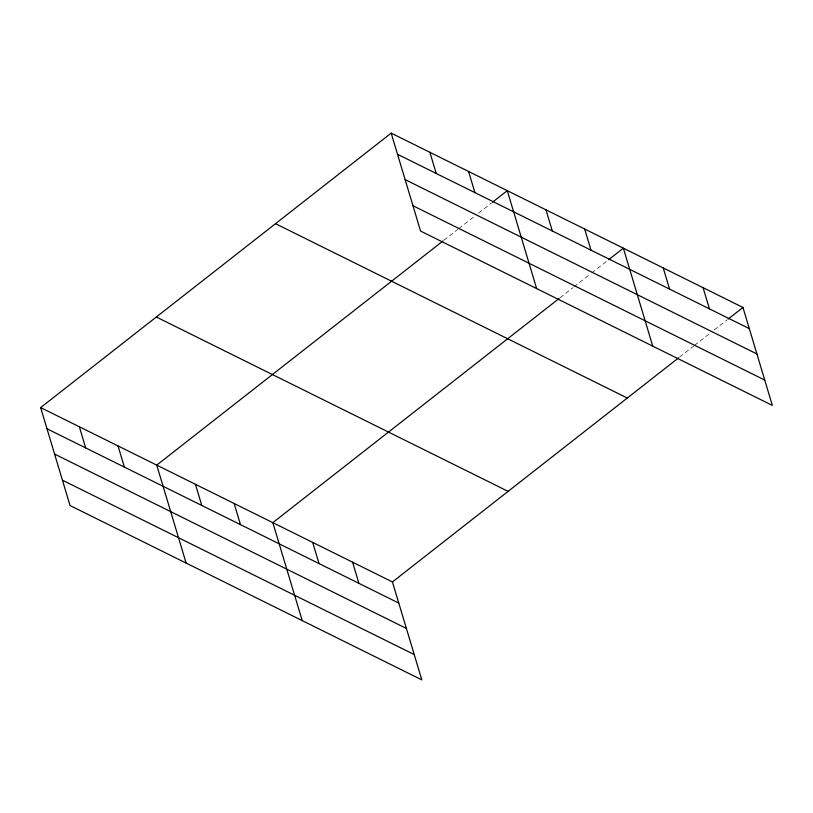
<?xml version="1.0" encoding="UTF-8"?>
<svg xmlns="http://www.w3.org/2000/svg" width="813" height="813" viewBox="0 0 813 813"><rect width="100%" height="100%" fill="white"/><g stroke="black" fill="none" stroke-linecap="round" stroke-linejoin="round"><path stroke-width="0.61" stroke-dasharray="4.07 3.05" d="M443.989 240.191L457.831 229.357M458.827 228.585L474.64 216.197M478.593 213.097L491.448 203.037M560.086 297.731L572.931 287.66M573.927 286.887L590.726 273.727M591.722 272.955L607.535 260.567M679.688 356.998L693.53 346.165M694.515 345.393L710.338 333.005M714.292 329.905L727.147 319.844"/><path stroke-width="1.22" d="M40.65 407.587L392.435 581.935L421.825 679.881L70.04 505.544L40.65 407.587L391.175 133.119L742.96 307.456L772.35 405.413L420.565 231.065L391.175 133.119M443.004 240.963L156.736 465.127L186.126 563.074M492.434 202.264L507.271 190.649L536.651 288.605M559.09 298.503L272.822 522.657L302.212 620.614M608.53 259.794L623.358 248.178L652.748 346.135M392.435 581.935L678.703 357.781M728.133 319.072L742.96 307.456M397.527 154.277L749.312 328.615M405.128 179.622L756.913 353.96M412.963 205.73L764.748 380.067M275.505 223.687L627.29 398.035M156.33 317.009L508.105 491.357M47.002 428.756L398.787 603.094M54.603 454.091L406.388 628.439M62.438 480.198L414.213 654.546M703.093 287.7L709.444 308.859M663.225 267.934L669.577 289.103M584.659 229.002L591.01 250.16M545.96 209.825L552.312 230.983M468.573 171.472L474.924 192.63M429.874 152.295L436.225 173.454M352.568 562.169L358.909 583.338M312.7 542.413L319.042 563.582M234.134 503.481L240.475 524.639M195.435 484.304L201.787 505.462M118.037 445.951L124.389 467.109M79.349 426.764L85.69 447.933"/></g></svg>
